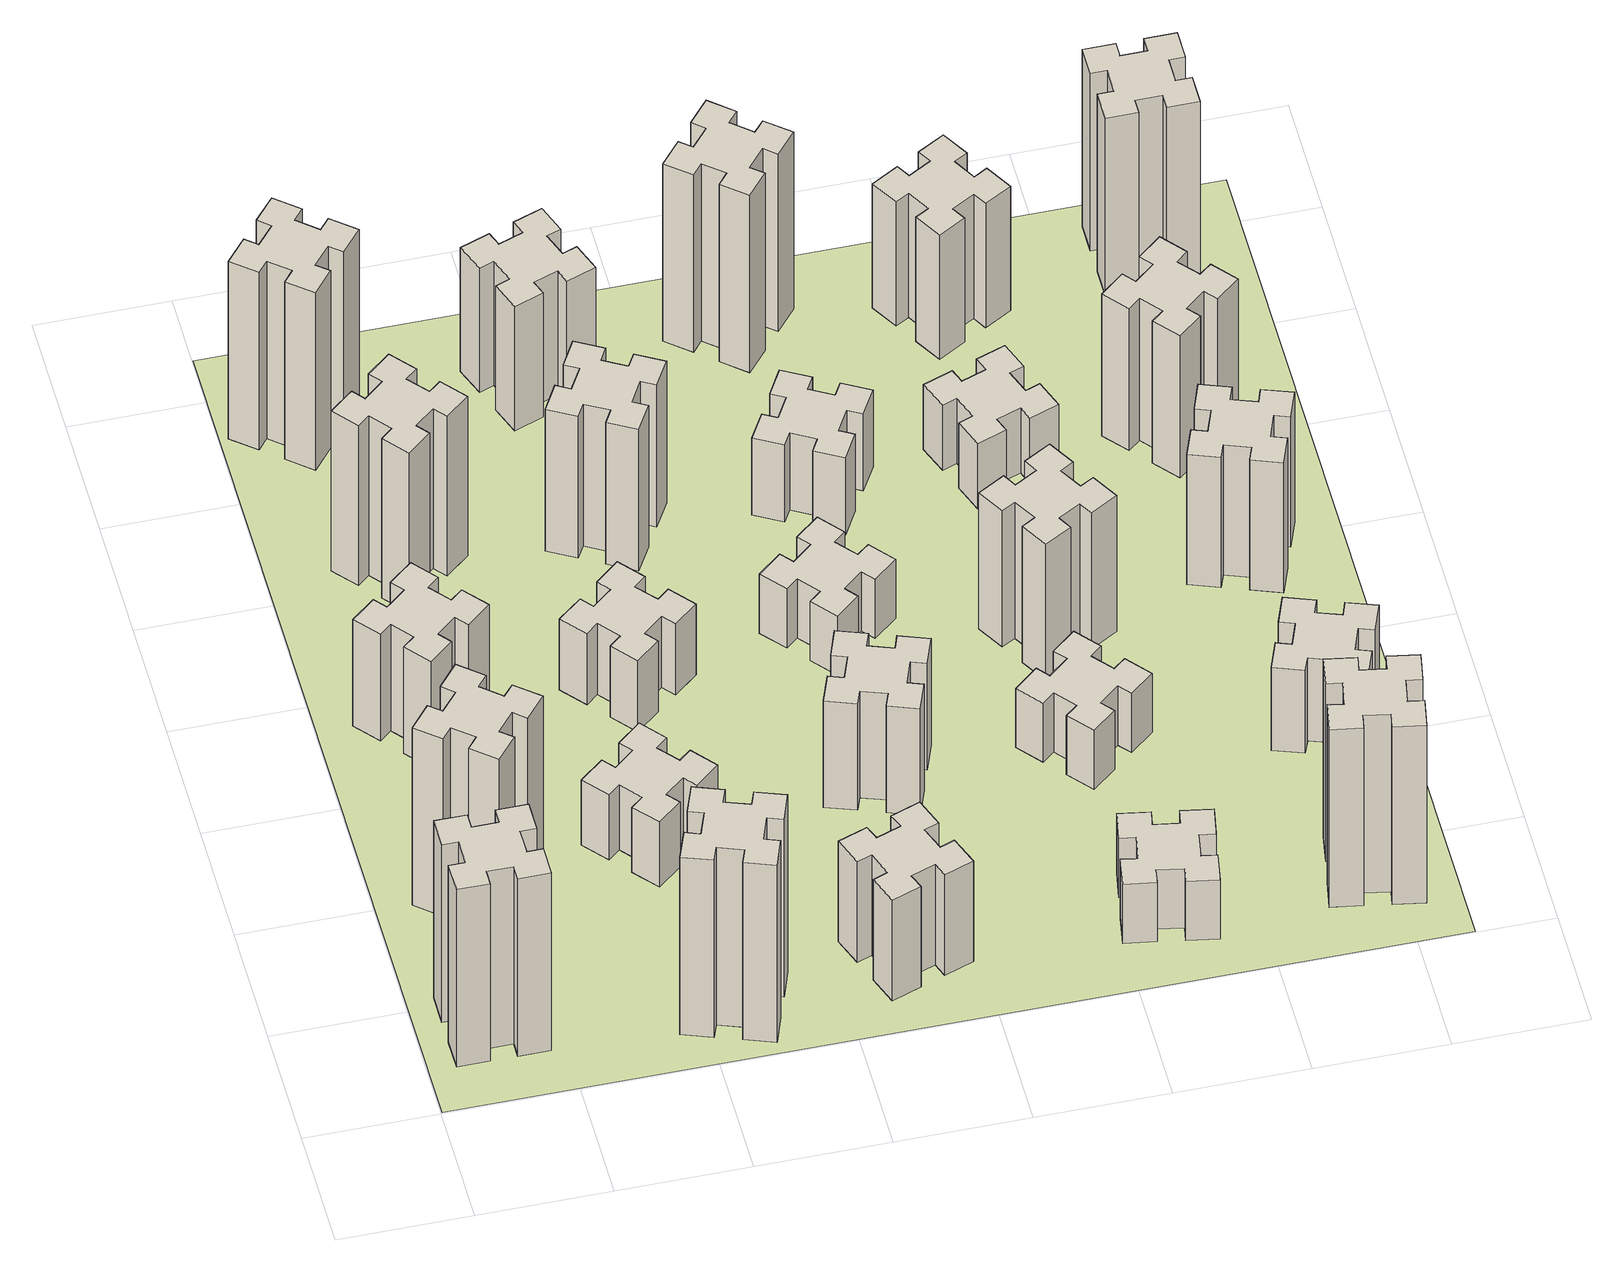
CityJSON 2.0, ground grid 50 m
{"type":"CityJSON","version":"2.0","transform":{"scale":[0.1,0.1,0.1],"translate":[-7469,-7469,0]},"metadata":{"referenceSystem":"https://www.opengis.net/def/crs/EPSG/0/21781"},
"CityObjects":{
"building1":{"type":"Building","attributes":{"class":"1000","function":"1000","usage":"1000","yearOfConstruction":2016,"roofType":"1000","measuredHeight":90,"storeysAboveGround":30,"storeysBelowGround":0},"geometry":[{"type":"Solid","lod":"1","boundaries":[[[[0,1,2,3,4,5,6,7,8,9,10,11,12,13,14,15,16,17,18,19]],[[17,16,20,21]],[[16,15,22,20]],[[15,14,23,22]],[[14,13,24,23]],[[13,12,25,24]],[[12,11,26,25]],[[11,10,27,26]],[[10,9,28,27]],[[9,8,29,28]],[[8,7,30,29]],[[7,6,31,30]],[[6,5,32,31]],[[5,4,33,32]],[[4,3,34,33]],[[3,2,35,34]],[[2,1,36,35]],[[1,0,37,36]],[[0,19,38,37]],[[19,18,39,38]],[[18,17,21,39]],[[24,25,26,27,28,29,30,31,32,33,34,35,36,37,38,39,21,20,22,23]]]]}]},
"building2":{"type":"Building","attributes":{"class":"1000","function":"1000","usage":"1000","yearOfConstruction":2016,"roofType":"1000","measuredHeight":90,"storeysAboveGround":30,"storeysBelowGround":0},"geometry":[{"type":"Solid","lod":"1","boundaries":[[[[40,41,42,43,44,45,46,47,48,49,50,51,52,53,54,55,56,57,58,59]],[[57,56,60,61]],[[56,55,62,60]],[[55,54,63,62]],[[54,53,64,63]],[[53,52,65,64]],[[52,51,66,65]],[[51,50,67,66]],[[50,49,68,67]],[[49,48,69,68]],[[48,47,70,69]],[[47,46,71,70]],[[46,45,72,71]],[[45,44,73,72]],[[44,43,74,73]],[[43,42,75,74]],[[42,41,76,75]],[[41,40,77,76]],[[40,59,78,77]],[[59,58,79,78]],[[58,57,61,79]],[[64,65,66,67,68,69,70,71,72,73,74,75,76,77,78,79,61,60,62,63]]]]}]},
"building3":{"type":"Building","attributes":{"class":"1000","function":"1000","usage":"1000","yearOfConstruction":2016,"roofType":"1000","measuredHeight":54,"storeysAboveGround":30,"storeysBelowGround":0},"geometry":[{"type":"Solid","lod":"1","boundaries":[[[[80,81,82,83,84,85,86,87,88,89,90,91,92,93,94,95,96,97,98,99]],[[97,96,100,101]],[[96,95,102,100]],[[95,94,103,102]],[[94,93,104,103]],[[93,92,105,104]],[[92,91,106,105]],[[91,90,107,106]],[[90,89,108,107]],[[89,88,109,108]],[[88,87,110,109]],[[87,86,111,110]],[[86,85,112,111]],[[85,84,113,112]],[[84,83,114,113]],[[83,82,115,114]],[[82,81,116,115]],[[81,80,117,116]],[[80,99,118,117]],[[99,98,119,118]],[[98,97,101,119]],[[104,105,106,107,108,109,110,111,112,113,114,115,116,117,118,119,101,100,102,103]]]]}]},
"building4":{"type":"Building","attributes":{"class":"1000","function":"1000","usage":"1000","yearOfConstruction":2016,"roofType":"1000","measuredHeight":90,"storeysAboveGround":30,"storeysBelowGround":0},"geometry":[{"type":"Solid","lod":"1","boundaries":[[[[120,121,122,123,124,125,126,127,128,129,130,131,132,133,134,135,136,137,138,139]],[[137,136,140,141]],[[136,135,142,140]],[[135,134,143,142]],[[134,133,144,143]],[[133,132,145,144]],[[132,131,146,145]],[[131,130,147,146]],[[130,129,148,147]],[[129,128,149,148]],[[128,127,150,149]],[[127,126,151,150]],[[126,125,152,151]],[[125,124,153,152]],[[124,123,154,153]],[[123,122,155,154]],[[122,121,156,155]],[[121,120,157,156]],[[120,139,158,157]],[[139,138,159,158]],[[138,137,141,159]],[[144,145,146,147,148,149,150,151,152,153,154,155,156,157,158,159,141,140,142,143]]]]}]},
"building5":{"type":"Building","attributes":{"class":"1000","function":"1000","usage":"1000","yearOfConstruction":2016,"roofType":"1000","measuredHeight":81,"storeysAboveGround":30,"storeysBelowGround":0},"geometry":[{"type":"Solid","lod":"1","boundaries":[[[[160,161,162,163,164,165,166,167,168,169,170,171,172,173,174,175,176,177,178,179]],[[177,176,180,181]],[[176,175,182,180]],[[175,174,183,182]],[[174,173,184,183]],[[173,172,185,184]],[[172,171,186,185]],[[171,170,187,186]],[[170,169,188,187]],[[169,168,189,188]],[[168,167,190,189]],[[167,166,191,190]],[[166,165,192,191]],[[165,164,193,192]],[[164,163,194,193]],[[163,162,195,194]],[[162,161,196,195]],[[161,160,197,196]],[[160,179,198,197]],[[179,178,199,198]],[[178,177,181,199]],[[184,185,186,187,188,189,190,191,192,193,194,195,196,197,198,199,181,180,182,183]]]]}]},
"building6":{"type":"Building","attributes":{"class":"1000","function":"1000","usage":"1000","yearOfConstruction":2016,"roofType":"1000","measuredHeight":90,"storeysAboveGround":30,"storeysBelowGround":0},"geometry":[{"type":"Solid","lod":"1","boundaries":[[[[200,201,202,203,204,205,206,207,208,209,210,211,212,213,214,215,216,217,218,219]],[[217,216,220,221]],[[216,215,222,220]],[[215,214,223,222]],[[214,213,224,223]],[[213,212,225,224]],[[212,211,226,225]],[[211,210,227,226]],[[210,209,228,227]],[[209,208,229,228]],[[208,207,230,229]],[[207,206,231,230]],[[206,205,232,231]],[[205,204,233,232]],[[204,203,234,233]],[[203,202,235,234]],[[202,201,236,235]],[[201,200,237,236]],[[200,219,238,237]],[[219,218,239,238]],[[218,217,221,239]],[[224,225,226,227,228,229,230,231,232,233,234,235,236,237,238,239,221,220,222,223]]]]}]},
"building7":{"type":"Building","attributes":{"class":"1000","function":"1000","usage":"1000","yearOfConstruction":2016,"roofType":"1000","measuredHeight":33,"storeysAboveGround":30,"storeysBelowGround":0},"geometry":[{"type":"Solid","lod":"1","boundaries":[[[[240,241,242,243,244,245,246,247,248,249,250,251,252,253,254,255,256,257,258,259]],[[257,256,260,261]],[[256,255,262,260]],[[255,254,263,262]],[[254,253,264,263]],[[253,252,265,264]],[[252,251,266,265]],[[251,250,267,266]],[[250,249,268,267]],[[249,248,269,268]],[[248,247,270,269]],[[247,246,271,270]],[[246,245,272,271]],[[245,244,273,272]],[[244,243,274,273]],[[243,242,275,274]],[[242,241,276,275]],[[241,240,277,276]],[[240,259,278,277]],[[259,258,279,278]],[[258,257,261,279]],[[264,265,266,267,268,269,270,271,272,273,274,275,276,277,278,279,261,260,262,263]]]]}]},
"building8":{"type":"Building","attributes":{"class":"1000","function":"1000","usage":"1000","yearOfConstruction":2016,"roofType":"1000","measuredHeight":36,"storeysAboveGround":30,"storeysBelowGround":0},"geometry":[{"type":"Solid","lod":"1","boundaries":[[[[280,281,282,283,284,285,286,287,288,289,290,291,292,293,294,295,296,297,298,299]],[[297,296,300,301]],[[296,295,302,300]],[[295,294,303,302]],[[294,293,304,303]],[[293,292,305,304]],[[292,291,306,305]],[[291,290,307,306]],[[290,289,308,307]],[[289,288,309,308]],[[288,287,310,309]],[[287,286,311,310]],[[286,285,312,311]],[[285,284,313,312]],[[284,283,314,313]],[[283,282,315,314]],[[282,281,316,315]],[[281,280,317,316]],[[280,299,318,317]],[[299,298,319,318]],[[298,297,301,319]],[[304,305,306,307,308,309,310,311,312,313,314,315,316,317,318,319,301,300,302,303]]]]}]},
"building9":{"type":"Building","attributes":{"class":"1000","function":"1000","usage":"1000","yearOfConstruction":2016,"roofType":"1000","measuredHeight":51,"storeysAboveGround":30,"storeysBelowGround":0},"geometry":[{"type":"Solid","lod":"1","boundaries":[[[[320,321,322,323,324,325,326,327,328,329,330,331,332,333,334,335,336,337,338,339]],[[337,336,340,341]],[[336,335,342,340]],[[335,334,343,342]],[[334,333,344,343]],[[333,332,345,344]],[[332,331,346,345]],[[331,330,347,346]],[[330,329,348,347]],[[329,328,349,348]],[[328,327,350,349]],[[327,326,351,350]],[[326,325,352,351]],[[325,324,353,352]],[[324,323,354,353]],[[323,322,355,354]],[[322,321,356,355]],[[321,320,357,356]],[[320,339,358,357]],[[339,338,359,358]],[[338,337,341,359]],[[344,345,346,347,348,349,350,351,352,353,354,355,356,357,358,359,341,340,342,343]]]]}]},
"building10":{"type":"Building","attributes":{"class":"1000","function":"1000","usage":"1000","yearOfConstruction":2016,"roofType":"1000","measuredHeight":72,"storeysAboveGround":30,"storeysBelowGround":0},"geometry":[{"type":"Solid","lod":"1","boundaries":[[[[360,361,362,363,364,365,366,367,368,369,370,371,372,373,374,375,376,377,378,379]],[[377,376,380,381]],[[376,375,382,380]],[[375,374,383,382]],[[374,373,384,383]],[[373,372,385,384]],[[372,371,386,385]],[[371,370,387,386]],[[370,369,388,387]],[[369,368,389,388]],[[368,367,390,389]],[[367,366,391,390]],[[366,365,392,391]],[[365,364,393,392]],[[364,363,394,393]],[[363,362,395,394]],[[362,361,396,395]],[[361,360,397,396]],[[360,379,398,397]],[[379,378,399,398]],[[378,377,381,399]],[[384,385,386,387,388,389,390,391,392,393,394,395,396,397,398,399,381,380,382,383]]]]}]},
"building11":{"type":"Building","attributes":{"class":"1000","function":"1000","usage":"1000","yearOfConstruction":2016,"roofType":"1000","measuredHeight":63,"storeysAboveGround":30,"storeysBelowGround":0},"geometry":[{"type":"Solid","lod":"1","boundaries":[[[[400,401,402,403,404,405,406,407,408,409,410,411,412,413,414,415,416,417,418,419]],[[417,416,420,421]],[[416,415,422,420]],[[415,414,423,422]],[[414,413,424,423]],[[413,412,425,424]],[[412,411,426,425]],[[411,410,427,426]],[[410,409,428,427]],[[409,408,429,428]],[[408,407,430,429]],[[407,406,431,430]],[[406,405,432,431]],[[405,404,433,432]],[[404,403,434,433]],[[403,402,435,434]],[[402,401,436,435]],[[401,400,437,436]],[[400,419,438,437]],[[419,418,439,438]],[[418,417,421,439]],[[424,425,426,427,428,429,430,431,432,433,434,435,436,437,438,439,421,420,422,423]]]]}]},
"building12":{"type":"Building","attributes":{"class":"1000","function":"1000","usage":"1000","yearOfConstruction":2016,"roofType":"1000","measuredHeight":54,"storeysAboveGround":30,"storeysBelowGround":0},"geometry":[{"type":"Solid","lod":"1","boundaries":[[[[440,441,442,443,444,445,446,447,448,449,450,451,452,453,454,455,456,457,458,459]],[[457,456,460,461]],[[456,455,462,460]],[[455,454,463,462]],[[454,453,464,463]],[[453,452,465,464]],[[452,451,466,465]],[[451,450,467,466]],[[450,449,468,467]],[[449,448,469,468]],[[448,447,470,469]],[[447,446,471,470]],[[446,445,472,471]],[[445,444,473,472]],[[444,443,474,473]],[[443,442,475,474]],[[442,441,476,475]],[[441,440,477,476]],[[440,459,478,477]],[[459,458,479,478]],[[458,457,461,479]],[[464,465,466,467,468,469,470,471,472,473,474,475,476,477,478,479,461,460,462,463]]]]}]},
"building13":{"type":"Building","attributes":{"class":"1000","function":"1000","usage":"1000","yearOfConstruction":2016,"roofType":"1000","measuredHeight":30,"storeysAboveGround":30,"storeysBelowGround":0},"geometry":[{"type":"Solid","lod":"1","boundaries":[[[[480,481,482,483,484,485,486,487,488,489,490,491,492,493,494,495,496,497,498,499]],[[497,496,500,501]],[[496,495,502,500]],[[495,494,503,502]],[[494,493,504,503]],[[493,492,505,504]],[[492,491,506,505]],[[491,490,507,506]],[[490,489,508,507]],[[489,488,509,508]],[[488,487,510,509]],[[487,486,511,510]],[[486,485,512,511]],[[485,484,513,512]],[[484,483,514,513]],[[483,482,515,514]],[[482,481,516,515]],[[481,480,517,516]],[[480,499,518,517]],[[499,498,519,518]],[[498,497,501,519]],[[504,505,506,507,508,509,510,511,512,513,514,515,516,517,518,519,501,500,502,503]]]]}]},
"building14":{"type":"Building","attributes":{"class":"1000","function":"1000","usage":"1000","yearOfConstruction":2016,"roofType":"1000","measuredHeight":39,"storeysAboveGround":30,"storeysBelowGround":0},"geometry":[{"type":"Solid","lod":"1","boundaries":[[[[520,521,522,523,524,525,526,527,528,529,530,531,532,533,534,535,536,537,538,539]],[[537,536,540,541]],[[536,535,542,540]],[[535,534,543,542]],[[534,533,544,543]],[[533,532,545,544]],[[532,531,546,545]],[[531,530,547,546]],[[530,529,548,547]],[[529,528,549,548]],[[528,527,550,549]],[[527,526,551,550]],[[526,525,552,551]],[[525,524,553,552]],[[524,523,554,553]],[[523,522,555,554]],[[522,521,556,555]],[[521,520,557,556]],[[520,539,558,557]],[[539,538,559,558]],[[538,537,541,559]],[[544,545,546,547,548,549,550,551,552,553,554,555,556,557,558,559,541,540,542,543]]]]}]},
"building15":{"type":"Building","attributes":{"class":"1000","function":"1000","usage":"1000","yearOfConstruction":2016,"roofType":"1000","measuredHeight":30,"storeysAboveGround":30,"storeysBelowGround":0},"geometry":[{"type":"Solid","lod":"1","boundaries":[[[[560,561,562,563,564,565,566,567,568,569,570,571,572,573,574,575,576,577,578,579]],[[577,576,580,581]],[[576,575,582,580]],[[575,574,583,582]],[[574,573,584,583]],[[573,572,585,584]],[[572,571,586,585]],[[571,570,587,586]],[[570,569,588,587]],[[569,568,589,588]],[[568,567,590,589]],[[567,566,591,590]],[[566,565,592,591]],[[565,564,593,592]],[[564,563,594,593]],[[563,562,595,594]],[[562,561,596,595]],[[561,560,597,596]],[[560,579,598,597]],[[579,578,599,598]],[[578,577,581,599]],[[584,585,586,587,588,589,590,591,592,593,594,595,596,597,598,599,581,580,582,583]]]]}]},
"building16":{"type":"Building","attributes":{"class":"1000","function":"1000","usage":"1000","yearOfConstruction":2016,"roofType":"1000","measuredHeight":90,"storeysAboveGround":30,"storeysBelowGround":0},"geometry":[{"type":"Solid","lod":"1","boundaries":[[[[600,601,602,603,604,605,606,607,608,609,610,611,612,613,614,615,616,617,618,619]],[[617,616,620,621]],[[616,615,622,620]],[[615,614,623,622]],[[614,613,624,623]],[[613,612,625,624]],[[612,611,626,625]],[[611,610,627,626]],[[610,609,628,627]],[[609,608,629,628]],[[608,607,630,629]],[[607,606,631,630]],[[606,605,632,631]],[[605,604,633,632]],[[604,603,634,633]],[[603,602,635,634]],[[602,601,636,635]],[[601,600,637,636]],[[600,619,638,637]],[[619,618,639,638]],[[618,617,621,639]],[[624,625,626,627,628,629,630,631,632,633,634,635,636,637,638,639,621,620,622,623]]]]}]},
"building17":{"type":"Building","attributes":{"class":"1000","function":"1000","usage":"1000","yearOfConstruction":2016,"roofType":"1000","measuredHeight":30,"storeysAboveGround":30,"storeysBelowGround":0},"geometry":[{"type":"Solid","lod":"1","boundaries":[[[[640,641,642,643,644,645,646,647,648,649,650,651,652,653,654,655,656,657,658,659]],[[657,656,660,661]],[[656,655,662,660]],[[655,654,663,662]],[[654,653,664,663]],[[653,652,665,664]],[[652,651,666,665]],[[651,650,667,666]],[[650,649,668,667]],[[649,648,669,668]],[[648,647,670,669]],[[647,646,671,670]],[[646,645,672,671]],[[645,644,673,672]],[[644,643,674,673]],[[643,642,675,674]],[[642,641,676,675]],[[641,640,677,676]],[[640,659,678,677]],[[659,658,679,678]],[[658,657,661,679]],[[664,665,666,667,668,669,670,671,672,673,674,675,676,677,678,679,661,660,662,663]]]]}]},
"building18":{"type":"Building","attributes":{"class":"1000","function":"1000","usage":"1000","yearOfConstruction":2016,"roofType":"1000","measuredHeight":69,"storeysAboveGround":30,"storeysBelowGround":0},"geometry":[{"type":"Solid","lod":"1","boundaries":[[[[680,681,682,683,684,685,686,687,688,689,690,691,692,693,694,695,696,697,698,699]],[[697,696,700,701]],[[696,695,702,700]],[[695,694,703,702]],[[694,693,704,703]],[[693,692,705,704]],[[692,691,706,705]],[[691,690,707,706]],[[690,689,708,707]],[[689,688,709,708]],[[688,687,710,709]],[[687,686,711,710]],[[686,685,712,711]],[[685,684,713,712]],[[684,683,714,713]],[[683,682,715,714]],[[682,681,716,715]],[[681,680,717,716]],[[680,699,718,717]],[[699,698,719,718]],[[698,697,701,719]],[[704,705,706,707,708,709,710,711,712,713,714,715,716,717,718,719,701,700,702,703]]]]}]},
"building19":{"type":"Building","attributes":{"class":"1000","function":"1000","usage":"1000","yearOfConstruction":2016,"roofType":"1000","measuredHeight":33,"storeysAboveGround":30,"storeysBelowGround":0},"geometry":[{"type":"Solid","lod":"1","boundaries":[[[[720,721,722,723,724,725,726,727,728,729,730,731,732,733,734,735,736,737,738,739]],[[737,736,740,741]],[[736,735,742,740]],[[735,734,743,742]],[[734,733,744,743]],[[733,732,745,744]],[[732,731,746,745]],[[731,730,747,746]],[[730,729,748,747]],[[729,728,749,748]],[[728,727,750,749]],[[727,726,751,750]],[[726,725,752,751]],[[725,724,753,752]],[[724,723,754,753]],[[723,722,755,754]],[[722,721,756,755]],[[721,720,757,756]],[[720,739,758,757]],[[739,738,759,758]],[[738,737,741,759]],[[744,745,746,747,748,749,750,751,752,753,754,755,756,757,758,759,741,740,742,743]]]]}]},
"building20":{"type":"Building","attributes":{"class":"1000","function":"1000","usage":"1000","yearOfConstruction":2016,"roofType":"1000","measuredHeight":90,"storeysAboveGround":30,"storeysBelowGround":0},"geometry":[{"type":"Solid","lod":"1","boundaries":[[[[760,761,762,763,764,765,766,767,768,769,770,771,772,773,774,775,776,777,778,779]],[[777,776,780,781]],[[776,775,782,780]],[[775,774,783,782]],[[774,773,784,783]],[[773,772,785,784]],[[772,771,786,785]],[[771,770,787,786]],[[770,769,788,787]],[[769,768,789,788]],[[768,767,790,789]],[[767,766,791,790]],[[766,765,792,791]],[[765,764,793,792]],[[764,763,794,793]],[[763,762,795,794]],[[762,761,796,795]],[[761,760,797,796]],[[760,779,798,797]],[[779,778,799,798]],[[778,777,781,799]],[[784,785,786,787,788,789,790,791,792,793,794,795,796,797,798,799,781,780,782,783]]]]}]},
"building21":{"type":"Building","attributes":{"class":"1000","function":"1000","usage":"1000","yearOfConstruction":2016,"roofType":"1000","measuredHeight":63,"storeysAboveGround":30,"storeysBelowGround":0},"geometry":[{"type":"Solid","lod":"1","boundaries":[[[[800,801,802,803,804,805,806,807,808,809,810,811,812,813,814,815,816,817,818,819]],[[817,816,820,821]],[[816,815,822,820]],[[815,814,823,822]],[[814,813,824,823]],[[813,812,825,824]],[[812,811,826,825]],[[811,810,827,826]],[[810,809,828,827]],[[809,808,829,828]],[[808,807,830,829]],[[807,806,831,830]],[[806,805,832,831]],[[805,804,833,832]],[[804,803,834,833]],[[803,802,835,834]],[[802,801,836,835]],[[801,800,837,836]],[[800,819,838,837]],[[819,818,839,838]],[[818,817,821,839]],[[824,825,826,827,828,829,830,831,832,833,834,835,836,837,838,839,821,820,822,823]]]]}]},
"building22":{"type":"Building","attributes":{"class":"1000","function":"1000","usage":"1000","yearOfConstruction":2016,"roofType":"1000","measuredHeight":42,"storeysAboveGround":30,"storeysBelowGround":0},"geometry":[{"type":"Solid","lod":"1","boundaries":[[[[840,841,842,843,844,845,846,847,848,849,850,851,852,853,854,855,856,857,858,859]],[[857,856,860,861]],[[856,855,862,860]],[[855,854,863,862]],[[854,853,864,863]],[[853,852,865,864]],[[852,851,866,865]],[[851,850,867,866]],[[850,849,868,867]],[[849,848,869,868]],[[848,847,870,869]],[[847,846,871,870]],[[846,845,872,871]],[[845,844,873,872]],[[844,843,874,873]],[[843,842,875,874]],[[842,841,876,875]],[[841,840,877,876]],[[840,859,878,877]],[[859,858,879,878]],[[858,857,861,879]],[[864,865,866,867,868,869,870,871,872,873,874,875,876,877,878,879,861,860,862,863]]]]}]},
"building23":{"type":"Building","attributes":{"class":"1000","function":"1000","usage":"1000","yearOfConstruction":2016,"roofType":"1000","measuredHeight":66,"storeysAboveGround":30,"storeysBelowGround":0},"geometry":[{"type":"Solid","lod":"1","boundaries":[[[[880,881,882,883,884,885,886,887,888,889,890,891,892,893,894,895,896,897,898,899]],[[897,896,900,901]],[[896,895,902,900]],[[895,894,903,902]],[[894,893,904,903]],[[893,892,905,904]],[[892,891,906,905]],[[891,890,907,906]],[[890,889,908,907]],[[889,888,909,908]],[[888,887,910,909]],[[887,886,911,910]],[[886,885,912,911]],[[885,884,913,912]],[[884,883,914,913]],[[883,882,915,914]],[[882,881,916,915]],[[881,880,917,916]],[[880,899,918,917]],[[899,898,919,918]],[[898,897,901,919]],[[904,905,906,907,908,909,910,911,912,913,914,915,916,917,918,919,901,900,902,903]]]]}]},
"building24":{"type":"Building","attributes":{"class":"1000","function":"1000","usage":"1000","yearOfConstruction":2016,"roofType":"1000","measuredHeight":72,"storeysAboveGround":30,"storeysBelowGround":0},"geometry":[{"type":"Solid","lod":"1","boundaries":[[[[920,921,922,923,924,925,926,927,928,929,930,931,932,933,934,935,936,937,938,939]],[[937,936,940,941]],[[936,935,942,940]],[[935,934,943,942]],[[934,933,944,943]],[[933,932,945,944]],[[932,931,946,945]],[[931,930,947,946]],[[930,929,948,947]],[[929,928,949,948]],[[928,927,950,949]],[[927,926,951,950]],[[926,925,952,951]],[[925,924,953,952]],[[924,923,954,953]],[[923,922,955,954]],[[922,921,956,955]],[[921,920,957,956]],[[920,939,958,957]],[[939,938,959,958]],[[938,937,941,959]],[[944,945,946,947,948,949,950,951,952,953,954,955,956,957,958,959,941,940,942,943]]]]}]},
"building25":{"type":"Building","attributes":{"class":"1000","function":"1000","usage":"1000","yearOfConstruction":2016,"roofType":"1000","measuredHeight":90,"storeysAboveGround":30,"storeysBelowGround":0},"geometry":[{"type":"Solid","lod":"1","boundaries":[[[[960,961,962,963,964,965,966,967,968,969,970,971,972,973,974,975,976,977,978,979]],[[977,976,980,981]],[[976,975,982,980]],[[975,974,983,982]],[[974,973,984,983]],[[973,972,985,984]],[[972,971,986,985]],[[971,970,987,986]],[[970,969,988,987]],[[969,968,989,988]],[[968,967,990,989]],[[967,966,991,990]],[[966,965,992,991]],[[965,964,993,992]],[[964,963,994,993]],[[963,962,995,994]],[[962,961,996,995]],[[961,960,997,996]],[[960,979,998,997]],[[979,978,999,998]],[[978,977,981,999]],[[984,985,986,987,988,989,990,991,992,993,994,995,996,997,998,999,981,980,982,983]]]]}]},
"landuse1":{"type":"LandUse","attributes":{"name":"plot1","function":"1010"},"geometry":[{"type":"MultiSurface","lod":"1","boundaries":[[[1000,1001,1002,1003]]]}]}
},
"vertices":[
[165,425,0],[165,325,0],[105,325,0],[105,205,0],[225,205,0],[225,265,0],[325,265,0],[325,205,0],[445,205,0],[445,325,0],[385,325,0],[385,425,0],[445,425,0],[445,545,0],[325,545,0],[325,485,0],[225,485,0],[225,545,0],[105,545,0],[105,425,0],[225,485,900],[225,545,900],[325,485,900],[325,545,900],[445,545,900],[445,425,900],[385,425,900],[385,325,900],[445,325,900],[445,205,900],[325,205,900],[325,265,900],[225,265,900],[225,205,900],[105,205,900],[105,325,900],[165,325,900],[165,425,900],[105,425,900],[105,545,900],
[484,1067,0],[408,1132,0],[446,1178,0],[354,1255,0],[277,1163,0],[323,1124,0],[259,1048,0],[213,1086,0],[136,994,0],[228,917,0],[266,963,0],[343,899,0],[304,853,0],[396,776,0],[473,868,0],[427,906,0],[492,983,0],[538,944,0],[615,1036,0],[523,1113,0],[492,983,900],[538,944,900],[427,906,900],[473,868,900],[396,776,900],[304,853,900],[343,899,900],[266,963,900],[228,917,900],[136,994,900],[213,1086,900],[259,1048,900],[323,1124,900],[277,1163,900],[354,1255,900],[446,1178,900],[408,1132,900],[484,1067,900],[523,1113,900],[615,1036,900],
[492,1888,0],[427,1964,0],[473,2003,0],[396,2095,0],[304,2018,0],[343,1972,0],[266,1907,0],[228,1953,0],[136,1876,0],[213,1784,0],[259,1823,0],[323,1746,0],[277,1708,0],[354,1616,0],[446,1693,0],[408,1739,0],[484,1803,0],[523,1757,0],[615,1834,0],[538,1926,0],[484,1803,540],[523,1757,540],[408,1739,540],[446,1693,540],[354,1616,540],[277,1708,540],[323,1746,540],[259,1823,540],[213,1784,540],[136,1876,540],[228,1953,540],[266,1907,540],[343,1972,540],[304,2018,540],[396,2095,540],[473,2003,540],[427,1964,540],[492,1888,540],[538,1926,540],[615,1834,540],
[1029,360,0],[995,266,0],[939,287,0],[897,174,0],[1010,133,0],[1031,189,0],[1125,155,0],[1104,99,0],[1217,57,0],[1258,170,0],[1202,191,0],[1236,285,0],[1292,264,0],[1333,377,0],[1220,418,0],[1200,362,0],[1106,396,0],[1127,452,0],[1014,493,0],[973,380,0],[1106,396,900],[1127,452,900],[1200,362,900],[1220,418,900],[1333,377,900],[1292,264,900],[1236,285,900],[1202,191,900],[1258,170,900],[1217,57,900],[1104,99,900],[1125,155,900],[1031,189,900],[1010,133,900],[897,174,900],[939,287,900],[995,266,900],[1029,360,900],[973,380,900],[1014,493,900],
[443,2712,0],[366,2647,0],[328,2693,0],[236,2616,0],[313,2524,0],[359,2563,0],[423,2486,0],[377,2448,0],[454,2356,0],[546,2433,0],[508,2479,0],[584,2543,0],[623,2497,0],[715,2574,0],[638,2666,0],[592,2628,0],[527,2704,0],[573,2743,0],[496,2835,0],[404,2758,0],[527,2704,810],[573,2743,810],[592,2628,810],[638,2666,810],[715,2574,810],[623,2497,810],[584,2543,810],[508,2479,810],[546,2433,810],[454,2356,810],[377,2448,810],[423,2486,810],[359,2563,810],[313,2524,810],[236,2616,810],[328,2693,810],[366,2647,810],[443,2712,810],[404,2758,810],[496,2835,810],
[384,3387,0],[308,3452,0],[346,3498,0],[254,3575,0],[177,3483,0],[223,3444,0],[159,3368,0],[113,3406,0],[36,3314,0],[128,3237,0],[166,3283,0],[243,3219,0],[204,3173,0],[296,3096,0],[373,3188,0],[327,3226,0],[392,3303,0],[438,3264,0],[515,3356,0],[423,3433,0],[392,3303,900],[438,3264,900],[327,3226,900],[373,3188,900],[296,3096,900],[204,3173,900],[243,3219,900],[166,3283,900],[128,3237,900],[36,3314,900],[113,3406,900],[159,3368,900],[223,3444,900],[177,3483,900],[254,3575,900],[346,3498,900],[308,3452,900],[384,3387,900],[423,3433,900],[515,3356,900],
[983,1232,0],[906,1167,0],[868,1213,0],[776,1136,0],[853,1044,0],[899,1083,0],[963,1006,0],[917,968,0],[994,876,0],[1086,953,0],[1048,999,0],[1124,1063,0],[1163,1017,0],[1255,1094,0],[1178,1186,0],[1132,1148,0],[1067,1224,0],[1113,1263,0],[1036,1355,0],[944,1278,0],[1067,1224,330],[1113,1263,330],[1132,1148,330],[1178,1186,330],[1255,1094,330],[1163,1017,330],[1124,1063,330],[1048,999,330],[1086,953,330],[994,876,330],[917,968,330],[963,1006,330],[899,1083,330],[853,1044,330],[776,1136,330],[868,1213,330],[906,1167,330],[983,1232,330],[944,1278,330],[1036,1355,330],
[1083,1972,0],[1006,1907,0],[968,1953,0],[876,1876,0],[953,1784,0],[999,1823,0],[1063,1746,0],[1017,1708,0],[1094,1616,0],[1186,1693,0],[1148,1739,0],[1224,1803,0],[1263,1757,0],[1355,1834,0],[1278,1926,0],[1232,1888,0],[1167,1964,0],[1213,2003,0],[1136,2095,0],[1044,2018,0],[1167,1964,360],[1213,2003,360],[1232,1888,360],[1278,1926,360],[1355,1834,360],[1263,1757,360],[1224,1803,360],[1148,1739,360],[1186,1693,360],[1094,1616,360],[1017,1708,360],[1063,1746,360],[999,1823,360],[953,1784,360],[876,1876,360],[968,1953,360],[1006,1907,360],[1083,1972,360],[1044,2018,360],[1136,2095,360],
[1765,496,0],[1671,462,0],[1650,518,0],[1537,477,0],[1579,364,0],[1635,385,0],[1669,291,0],[1613,270,0],[1654,157,0],[1767,199,0],[1746,255,0],[1840,289,0],[1860,233,0],[1973,274,0],[1932,387,0],[1876,366,0],[1842,460,0],[1898,480,0],[1857,593,0],[1744,552,0],[1842,460,510],[1898,480,510],[1876,366,510],[1932,387,510],[1973,274,510],[1860,233,510],[1840,289,510],[1746,255,510],[1767,199,510],[1654,157,510],[1613,270,510],[1669,291,510],[1635,385,510],[1579,364,510],[1537,477,510],[1650,518,510],[1671,462,510],[1765,496,510],[1744,552,510],[1857,593,510],
[1314,2666,0],[1227,2716,0],[1257,2768,0],[1153,2828,0],[1093,2724,0],[1145,2694,0],[1095,2607,0],[1043,2637,0],[983,2533,0],[1087,2473,0],[1117,2525,0],[1204,2475,0],[1174,2423,0],[1278,2363,0],[1338,2467,0],[1286,2497,0],[1336,2584,0],[1388,2554,0],[1448,2658,0],[1344,2718,0],[1336,2584,720],[1388,2554,720],[1286,2497,720],[1338,2467,720],[1278,2363,720],[1174,2423,720],[1204,2475,720],[1117,2525,720],[1087,2473,720],[983,2533,720],[1043,2637,720],[1095,2607,720],[1145,2694,720],[1093,2724,720],[1153,2828,720],[1257,2768,720],[1227,2716,720],[1314,2666,720],[1344,2718,720],[1448,2658,720],
[1125,3456,0],[1031,3422,0],[1010,3478,0],[897,3437,0],[939,3324,0],[995,3345,0],[1029,3251,0],[973,3230,0],[1014,3117,0],[1127,3159,0],[1106,3215,0],[1200,3249,0],[1220,3193,0],[1333,3234,0],[1292,3347,0],[1236,3326,0],[1202,3420,0],[1258,3440,0],[1217,3553,0],[1104,3512,0],[1202,3420,630],[1258,3440,630],[1236,3326,630],[1292,3347,630],[1333,3234,630],[1220,3193,630],[1200,3249,630],[1106,3215,630],[1127,3159,630],[1014,3117,630],[973,3230,630],[1029,3251,630],[995,3345,630],[939,3324,630],[897,3437,630],[1010,3478,630],[1031,3422,630],[1125,3456,630],[1104,3512,630],[1217,3553,630],
[1769,1300,0],[1735,1206,0],[1679,1227,0],[1637,1114,0],[1750,1073,0],[1771,1129,0],[1865,1095,0],[1844,1039,0],[1957,997,0],[1998,1110,0],[1942,1131,0],[1976,1225,0],[2032,1204,0],[2073,1317,0],[1960,1358,0],[1940,1302,0],[1846,1336,0],[1867,1392,0],[1754,1433,0],[1713,1320,0],[1846,1336,540],[1867,1392,540],[1940,1302,540],[1960,1358,540],[2073,1317,540],[2032,1204,540],[1976,1225,540],[1942,1131,540],[1998,1110,540],[1957,997,540],[1844,1039,540],[1865,1095,540],[1771,1129,540],[1750,1073,540],[1637,1114,540],[1679,1227,540],[1735,1206,540],[1769,1300,540],[1713,1320,540],[1754,1433,540],
[1972,1988,0],[1907,2064,0],[1953,2103,0],[1876,2195,0],[1784,2118,0],[1823,2072,0],[1746,2007,0],[1708,2053,0],[1616,1976,0],[1693,1884,0],[1739,1923,0],[1803,1846,0],[1757,1808,0],[1834,1716,0],[1926,1793,0],[1888,1839,0],[1964,1903,0],[2003,1857,0],[2095,1934,0],[2018,2026,0],[1964,1903,300],[2003,1857,300],[1888,1839,300],[1926,1793,300],[1834,1716,300],[1757,1808,300],[1803,1846,300],[1739,1923,300],[1693,1884,300],[1616,1976,300],[1708,2053,300],[1746,2007,300],[1823,2072,300],[1784,2118,300],[1876,2195,300],[1953,2103,300],[1907,2064,300],[1972,1988,300],[2018,2026,300],[2095,1934,300],
[2026,2497,0],[2076,2584,0],[2128,2554,0],[2188,2658,0],[2084,2718,0],[2054,2666,0],[1967,2716,0],[1997,2768,0],[1893,2828,0],[1833,2724,0],[1885,2694,0],[1835,2607,0],[1783,2637,0],[1723,2533,0],[1827,2473,0],[1857,2525,0],[1944,2475,0],[1914,2423,0],[2018,2363,0],[2078,2467,0],[1944,2475,390],[1914,2423,390],[1857,2525,390],[1827,2473,390],[1723,2533,390],[1783,2637,390],[1835,2607,390],[1885,2694,390],[1833,2724,390],[1893,2828,390],[1997,2768,390],[1967,2716,390],[2054,2666,390],[2084,2718,390],[2188,2658,390],[2128,2554,390],[2076,2584,390],[2026,2497,390],[2078,2467,390],[2018,2363,390],
[2596,444,0],[2578,345,0],[2519,356,0],[2498,237,0],[2617,217,0],[2627,276,0],[2725,258,0],[2715,199,0],[2833,178,0],[2854,297,0],[2795,307,0],[2812,405,0],[2871,395,0],[2892,513,0],[2774,534,0],[2764,475,0],[2665,492,0],[2676,551,0],[2557,572,0],[2537,454,0],[2665,492,300],[2676,551,300],[2764,475,300],[2774,534,300],[2892,513,300],[2871,395,300],[2812,405,300],[2795,307,300],[2854,297,300],[2833,178,300],[2715,199,300],[2725,258,300],[2627,276,300],[2617,217,300],[2498,237,300],[2519,356,300],[2578,345,300],[2596,444,300],[2537,454,300],[2557,572,300],
[1746,3383,0],[1823,3319,0],[1784,3273,0],[1876,3196,0],[1953,3288,0],[1907,3326,0],[1972,3403,0],[2018,3364,0],[2095,3456,0],[2003,3533,0],[1964,3487,0],[1888,3552,0],[1926,3598,0],[1834,3675,0],[1757,3583,0],[1803,3544,0],[1739,3468,0],[1693,3506,0],[1616,3414,0],[1708,3337,0],[1739,3468,900],[1693,3506,900],[1803,3544,900],[1757,3583,900],[1834,3675,900],[1926,3598,900],[1888,3552,900],[1964,3487,900],[2003,3533,900],[2095,3456,900],[2018,3364,900],[1972,3403,900],[1907,3326,900],[1953,3288,900],[1876,3196,900],[1784,3273,900],[1823,3319,900],[1746,3383,900],[1708,3337,900],[1616,3414,900],
[2628,1099,0],[2704,1163,0],[2743,1117,0],[2835,1194,0],[2758,1286,0],[2712,1248,0],[2647,1324,0],[2693,1363,0],[2616,1455,0],[2524,1378,0],[2563,1332,0],[2486,1267,0],[2448,1313,0],[2356,1236,0],[2433,1144,0],[2479,1183,0],[2543,1106,0],[2497,1068,0],[2574,976,0],[2666,1053,0],[2543,1106,300],[2497,1068,300],[2479,1183,300],[2433,1144,300],[2356,1236,300],[2448,1313,300],[2486,1267,300],[2563,1332,300],[2524,1378,300],[2616,1455,300],[2693,1363,300],[2647,1324,300],[2712,1248,300],[2758,1286,300],[2835,1194,300],[2743,1117,300],[2704,1163,300],[2628,1099,300],[2666,1053,300],[2574,976,300],
[2716,1767,0],[2666,1854,0],[2718,1884,0],[2658,1988,0],[2554,1928,0],[2584,1876,0],[2497,1826,0],[2467,1878,0],[2363,1818,0],[2423,1714,0],[2475,1744,0],[2525,1657,0],[2473,1627,0],[2533,1523,0],[2637,1583,0],[2607,1635,0],[2694,1685,0],[2724,1633,0],[2828,1693,0],[2768,1797,0],[2694,1685,690],[2724,1633,690],[2607,1635,690],[2637,1583,690],[2533,1523,690],[2473,1627,690],[2525,1657,690],[2475,1744,690],[2423,1714,690],[2363,1818,690],[2467,1878,690],[2497,1826,690],[2584,1876,690],[2554,1928,690],[2658,1988,690],[2718,1884,690],[2666,1854,690],[2716,1767,690],[2768,1797,690],[2828,1693,690],
[2586,2475,0],[2680,2509,0],[2700,2453,0],[2813,2494,0],[2772,2607,0],[2716,2586,0],[2682,2680,0],[2738,2700,0],[2697,2813,0],[2584,2772,0],[2605,2716,0],[2511,2682,0],[2490,2738,0],[2377,2697,0],[2419,2584,0],[2475,2605,0],[2509,2511,0],[2453,2490,0],[2494,2377,0],[2607,2419,0],[2509,2511,330],[2453,2490,330],[2475,2605,330],[2419,2584,330],[2377,2697,330],[2490,2738,330],[2511,2682,330],[2605,2716,330],[2584,2772,330],[2697,2813,330],[2738,2700,330],[2682,2680,330],[2716,2586,330],[2772,2607,330],[2813,2494,330],[2700,2453,330],[2680,2509,330],[2586,2475,330],[2607,2419,330],[2494,2377,330],
[3504,475,0],[3405,492,0],[3416,551,0],[3297,572,0],[3277,454,0],[3336,444,0],[3318,345,0],[3259,356,0],[3238,237,0],[3357,217,0],[3367,276,0],[3465,258,0],[3455,199,0],[3573,178,0],[3594,297,0],[3535,307,0],[3552,405,0],[3611,395,0],[3632,513,0],[3514,534,0],[3552,405,900],[3611,395,900],[3535,307,900],[3594,297,900],[3573,178,900],[3455,199,900],[3465,258,900],[3367,276,900],[3357,217,900],[3238,237,900],[3259,356,900],[3318,345,900],[3336,444,900],[3277,454,900],[3297,572,900],[3416,551,900],[3405,492,900],[3504,475,900],[3514,534,900],[3632,513,900],
[2716,3347,0],[2666,3434,0],[2718,3464,0],[2658,3568,0],[2554,3508,0],[2584,3456,0],[2497,3406,0],[2467,3458,0],[2363,3398,0],[2423,3294,0],[2475,3324,0],[2525,3237,0],[2473,3207,0],[2533,3103,0],[2637,3163,0],[2607,3215,0],[2694,3265,0],[2724,3213,0],[2828,3273,0],[2768,3377,0],[2694,3265,630],[2724,3213,630],[2607,3215,630],[2637,3163,630],[2533,3103,630],[2473,3207,630],[2525,3237,630],[2475,3324,630],[2423,3294,630],[2363,3398,630],[2467,3458,630],[2497,3406,630],[2584,3456,630],[2554,3508,630],[2658,3568,630],[2718,3464,630],[2666,3434,630],[2716,3347,630],[2768,3377,630],[2828,3273,630],
[3351,1029,0],[3445,995,0],[3424,939,0],[3537,897,0],[3578,1010,0],[3522,1031,0],[3556,1125,0],[3612,1104,0],[3653,1217,0],[3540,1258,0],[3520,1202,0],[3426,1236,0],[3447,1292,0],[3334,1333,0],[3293,1220,0],[3349,1200,0],[3315,1106,0],[3259,1127,0],[3217,1014,0],[3330,973,0],[3315,1106,420],[3259,1127,420],[3349,1200,420],[3293,1220,420],[3334,1333,420],[3447,1292,420],[3426,1236,420],[3520,1202,420],[3540,1258,420],[3653,1217,420],[3612,1104,420],[3556,1125,420],[3522,1031,420],[3578,1010,420],[3537,897,420],[3424,939,420],[3445,995,420],[3351,1029,420],[3330,973,420],[3217,1014,420],
[3420,2042,0],[3326,2076,0],[3347,2132,0],[3234,2173,0],[3193,2060,0],[3249,2040,0],[3215,1946,0],[3159,1967,0],[3117,1854,0],[3230,1813,0],[3251,1869,0],[3345,1835,0],[3324,1779,0],[3437,1737,0],[3478,1850,0],[3422,1871,0],[3456,1965,0],[3512,1944,0],[3553,2057,0],[3440,2098,0],[3456,1965,660],[3512,1944,660],[3422,1871,660],[3478,1850,660],[3437,1737,660],[3324,1779,660],[3345,1835,660],[3251,1869,660],[3230,1813,660],[3117,1854,660],[3159,1967,660],[3215,1946,660],[3249,2040,660],[3193,2060,660],[3234,2173,660],[3347,2132,660],[3326,2076,660],[3420,2042,660],[3440,2098,660],[3553,2057,660],
[3119,2563,0],[3183,2486,0],[3137,2448,0],[3214,2356,0],[3306,2433,0],[3268,2479,0],[3344,2543,0],[3383,2497,0],[3475,2574,0],[3398,2666,0],[3352,2628,0],[3287,2704,0],[3333,2743,0],[3256,2835,0],[3164,2758,0],[3203,2712,0],[3126,2647,0],[3088,2693,0],[2996,2616,0],[3073,2524,0],[3126,2647,720],[3088,2693,720],[3203,2712,720],[3164,2758,720],[3256,2835,720],[3333,2743,720],[3287,2704,720],[3352,2628,720],[3398,2666,720],[3475,2574,720],[3383,2497,720],[3344,2543,720],[3268,2479,720],[3306,2433,720],[3214,2356,720],[3137,2448,720],[3183,2486,720],[3119,2563,720],[3073,2524,720],[2996,2616,720],
[3285,3325,0],[3385,3325,0],[3385,3265,0],[3505,3265,0],[3505,3385,0],[3445,3385,0],[3445,3485,0],[3505,3485,0],[3505,3605,0],[3385,3605,0],[3385,3545,0],[3285,3545,0],[3285,3605,0],[3165,3605,0],[3165,3485,0],[3225,3485,0],[3225,3385,0],[3165,3385,0],[3165,3265,0],[3285,3265,0],[3225,3385,900],[3165,3385,900],[3225,3485,900],[3165,3485,900],[3165,3605,900],[3285,3605,900],[3285,3545,900],[3385,3545,900],[3385,3605,900],[3505,3605,900],[3505,3485,900],[3445,3485,900],[3445,3385,900],[3505,3385,900],[3505,3265,900],[3385,3265,900],[3385,3325,900],[3285,3325,900],[3285,3265,900],[3165,3265,900],
[5,3705,0],[3705,3705,0],[3705,5,0],[5,5,0]
]}
